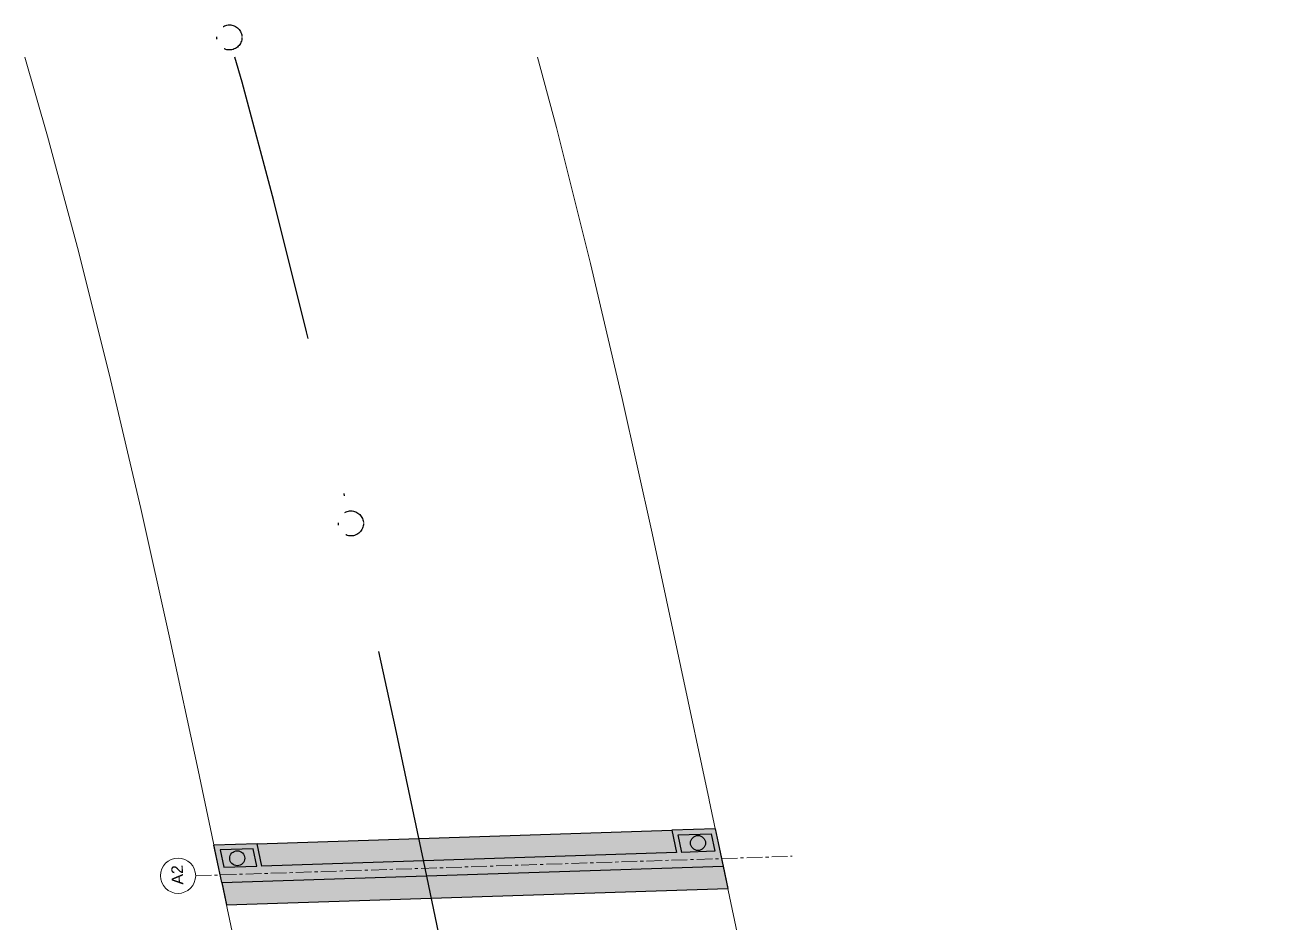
# Model space of a CAD drawing. Header units: metres. Extents: x 224457 to 224512, y 3642199 to 3642337.
# Drawn here: x 224456.53 to 224506.24, y 3642301.38 to 3642337.2 of the extents above; entities that cross this region are included whole.
import ezdxf
from ezdxf.enums import TextEntityAlignment as Align

# ---------------------------------------------------------------- set-up
doc = ezdxf.new("R2010")
doc.units = ezdxf.units.M
doc.header["$MEASUREMENT"] = 0
for name, pattern in [('CENTER', [2, 1.25, -0.25, 0.25, -0.25]), ('DASHDOT', [25.4, 12.7, -6.35, 0, -6.35]), ('Eixos TRI-312-Part4$0$DASHDOTX2', [2, 1, -0.5, 0, -0.5]), ('right of way LBCD$0$DIVIDE', [1.25, 0.5, -0.25, 0, -0.25, 0, -0.25])]:
    doc.linetypes.add(name, pattern=pattern)
for name, color, linetype in [('Corte_G', 3, 'Continuous'), ('Eixos TRI-312-Part4$0$AXIS_TRR', 1, 'Eixos TRI-312-Part4$0$DASHDOTX2'), ('right of way LBCD$0$R.O.W. LBCD', 5, 'right of way LBCD$0$DIVIDE'), ('Tramas_G', 254, 'Continuous'), ('Vista_G', 7, 'Continuous')]:
    doc.layers.add(name, color=color, linetype=linetype)
for name, color, linetype, lineweight in [('S-ANNO-PATT', 1, 'Continuous', 5), ('S-COLS-CNTR', 253, 'CENTER', 5), ('S-FNDN-CNTR', 1, 'CENTER', 5), ('S-TEXT-0050', 2, 'Continuous', 9), ('Traçado TRI-312-Part4$0$Shoulder', 10, 'Continuous', 5)]:
    doc.layers.add(name, color=color, linetype=linetype, lineweight=lineweight)
doc.styles.add('S-TEXT-METR-MILL-075', font='arial.ttf', dxfattribs={"height": 0.1875})

msp = doc.modelspace()

# ---------------------------------------------------------------- hatches: boundary and pattern name
at = {"layer": 'S-ANNO-PATT', "ltscale": 0.5, "transparency": 33554505}
h = msp.add_hatch(color=8, dxfattribs=at)
h.dxf.hatch_style = 1
h.paths.add_polyline_path([(224482.3702, 3642304.8562), (224481.8281, 3642304.8385), (224481.9748, 3642304.1429), (224482.393, 3642304.1566)])
h.paths.add_polyline_path([(224481.5832, 3642305.0306), (224466.5527, 3642304.5391), (224466.7419, 3642303.6448), (224481.7718, 3642304.1362)])
h.paths.add_polyline_path([(224482.5259, 3642304.1609), (224482.3791, 3642304.8565), (224482.3702, 3642304.8562), (224482.393, 3642304.1566)])
h.paths.add_polyline_path([(224482.3791, 3642304.8565), (224482.3685, 3642304.9068), (224482.3702, 3642304.8562)])
h.paths.add_polyline_path([(224482.3685, 3642304.9068), (224482.3372, 3642305.0552), (224481.5832, 3642305.0306), (224481.7718, 3642304.1362), (224481.9748, 3642304.1429), (224481.8281, 3642304.8385), (224482.3702, 3642304.8562)])
h.paths.add_polyline_path([(224465.7913, 3642304.5142), (224465.8334, 3642304.3155), (224466.3917, 3642304.3337), (224466.5389, 3642303.6382), (224466.7419, 3642303.6448), (224466.5527, 3642304.5391)])
h.paths.add_polyline_path([(224465.8334, 3642304.3155), (224465.9805, 3642303.6199), (224466.5389, 3642303.6382), (224466.3917, 3642304.3337)])
h = msp.add_hatch(color=8, dxfattribs=at)
h.dxf.hatch_style = 1
h.paths.add_polyline_path([(224482.6086, 3642304.864), (224482.5821, 3642304.8631), (224482.7289, 3642304.1675), (224482.7553, 3642304.1684)])
h.paths.add_polyline_path([(224483.9016, 3642304.9063), (224483.6479, 3642304.898), (224483.7946, 3642304.2024), (224484.0484, 3642304.2107)])
h.paths.add_polyline_path([(224482.6086, 3642304.864), (224482.7553, 3642304.1684), (224483.7946, 3642304.2024), (224483.6479, 3642304.898)])
h = msp.add_hatch(color=8, dxfattribs=at)
h.dxf.hatch_style = 1
h.paths.add_polyline_path([(224465.6304, 3642304.3088), (224465.6037, 3642304.308), (224465.7509, 3642303.6124), (224465.7775, 3642303.6133)])
h.paths.add_polyline_path([(224464.3107, 3642304.2657), (224464.4579, 3642303.5701), (224464.7117, 3642303.5784), (224464.5645, 3642304.274)])
h.paths.add_polyline_path([(224465.7509, 3642303.6124), (224465.6037, 3642304.308), (224464.5645, 3642304.274), (224464.7117, 3642303.5784)])
h = msp.add_hatch(color=8, dxfattribs=at)
h.dxf.hatch_style = 1
h.paths.add_polyline_path([(224484.1091, 3642302.7119), (224483.9204, 3642303.6062), (224464.8378, 3642302.9822), (224464.9865, 3642302.2796), (224465.0269, 3642302.0879)])
h.paths.add_polyline_path([(224464.8378, 3642302.9822), (224464.381, 3642302.9673), (224464.5462, 3642302.1866), (224464.5702, 3642302.073), (224465.0269, 3642302.0879), (224464.9865, 3642302.2796)])
h.paths.add_polyline_path([(224484.3772, 3642303.6211), (224483.9204, 3642303.6062), (224484.1091, 3642302.7119), (224484.5658, 3642302.7268)])
at = {"layer": 'Tramas_G', "linetype": 'ByBlock', "transparency": 33554505}
h = msp.add_hatch(color=8, dxfattribs=at)
h.paths.add_polyline_path([(224465.7913, 3642304.5142), (224465.7647, 3642304.5133), (224465.9539, 3642303.619), (224465.9805, 3642303.6199)])
h.paths.add_polyline_path([(224482.3636, 3642305.0561), (224482.3372, 3642305.0552), (224482.5259, 3642304.1609), (224482.5523, 3642304.1618)])
h.paths.add_polyline_path([(224465.7647, 3642304.5133), (224464.4417, 3642304.4701), (224464.4482, 3642304.2702), (224465.6037, 3642304.308), (224465.8068, 3642304.3146)])
h.paths.add_polyline_path([(224464.3107, 3642304.2657), (224464.3035, 3642304.2655), (224464.4506, 3642303.5699), (224464.4579, 3642303.5701)], flags=16)
h.paths.add_polyline_path([(224464.7747, 3642303.2803), (224464.3179, 3642303.2654), (224464.381, 3642302.9673), (224464.8378, 3642302.9822)])
h.paths.add_polyline_path([(224483.9204, 3642303.6062), (224483.8575, 3642303.9043), (224464.7747, 3642303.2803), (224464.8378, 3642302.9822)])
h.paths.add_polyline_path([(224484.3143, 3642303.9192), (224483.8575, 3642303.9043), (224483.9204, 3642303.6062), (224484.3772, 3642303.6211)])
h.paths.add_polyline_path([(224484.0627, 3642305.1116), (224483.606, 3642305.0967), (224483.6479, 3642304.898), (224483.9016, 3642304.9063), (224484.0484, 3642304.2107), (224483.7946, 3642304.2024), (224483.8575, 3642303.9043), (224484.3143, 3642303.9192)])
h.paths.add_polyline_path([(224464.4482, 3642304.2702), (224464.4417, 3642304.4701), (224464.0656, 3642304.4578), (224464.3179, 3642303.2654), (224464.7747, 3642303.2803), (224464.7117, 3642303.5784), (224464.4506, 3642303.5699), (224464.3035, 3642304.2655)])
h.paths.add_polyline_path([(224482.3636, 3642305.0561), (224482.4056, 3642304.8573), (224483.6479, 3642304.898), (224483.606, 3642305.0967)])
h.paths.add_polyline_path([(224483.7946, 3642304.2024), (224466.5389, 3642303.6382), (224464.7117, 3642303.5784), (224464.7747, 3642303.2803), (224483.8575, 3642303.9043)])
h.paths.add_polyline_path([(224482.7289, 3642304.1675), (224482.5821, 3642304.8631), (224482.4056, 3642304.8573), (224482.5523, 3642304.1618)])
h.paths.add_polyline_path([(224465.6304, 3642304.3088), (224465.7775, 3642303.6133), (224465.9539, 3642303.619), (224465.8068, 3642304.3146)])
h = msp.add_hatch(dxfattribs=at)
h.set_pattern_fill('AR-CONC', color=8, scale=0.002, angle=1.87273, style=0)
h.set_pattern_definition([(51.872727, (223693.9576, 3642276.50076), (0.36521648, -0.01995376), [0.0381, -0.4191]), (356.87273, (223693.9576, 3642276.50076), (-0.08293525, 0.37960576), [0.03048, -0.33528]), (102.323727, (223693.98804, 3642276.4991), (0.2822826, 0.3596503), [0.03238, -0.35618]), (48.05693, (223693.9543, 3642276.6023), (0.54461635, -0.06632232), [0.05715, -0.62865]), (98.50833, (223693.99967, 3642276.5968), (0.4583834, 0.51010328), [0.04857, -0.53427]), (353.05673, (223693.9543, 3642276.6023), (0.4583842, 0.51010243), [0.04572, -0.50292]), (22.872727, (223694.0059, 3642276.57857), (0.30975176, -0.19451242), [0.0381, -0.4191]), (327.87273, (223694.0059, 3642276.57857), (0.11149972, 0.37221849), [0.03048, -0.33528]), (73.324127, (223694.0317, 3642276.56237), (0.42125062, 0.17770687), [0.03238, -0.35618]), (39.372727, (223693.9576, 3642276.50076), (0.000647485, 0.16922162), [0, -0.331216, 0, -0.34036, 0, -0.33655]), (9.372727, (223693.9576, 3642276.50076), (0.127020256, 0.20462139), [0, -0.194056, 0, -0.323596, 0, -0.12827]), (329.372727, (223693.84438, 3642276.49705), (0.271410773, -0.00258932), [0, -0.127, 0, -0.39624, 0, -0.52578]), (319.372727, (223693.7936, 3642276.4954), (0.29443828, 0.06050738), [0, -0.1651, 0, -0.263144, 0, -0.37338])])
h.paths.add_polyline_path([(224465.7913, 3642304.5142), (224465.7647, 3642304.5133), (224465.9539, 3642303.619), (224465.9805, 3642303.6199)])
h.paths.add_polyline_path([(224482.3636, 3642305.0561), (224482.3372, 3642305.0552), (224482.5259, 3642304.1609), (224482.5523, 3642304.1618)])
h.paths.add_polyline_path([(224465.7647, 3642304.5133), (224464.4417, 3642304.4701), (224464.4482, 3642304.2702), (224465.6037, 3642304.308), (224465.8068, 3642304.3146)])
h.paths.add_polyline_path([(224483.9204, 3642303.6062), (224483.8575, 3642303.9043), (224464.7747, 3642303.2803), (224464.8378, 3642302.9822)])
h.paths.add_polyline_path([(224464.7747, 3642303.2803), (224464.3179, 3642303.2654), (224464.381, 3642302.9673), (224464.8378, 3642302.9822)])
h.paths.add_polyline_path([(224484.3143, 3642303.9192), (224483.8575, 3642303.9043), (224483.9204, 3642303.6062), (224484.3772, 3642303.6211)])
h.paths.add_polyline_path([(224484.0627, 3642305.1116), (224483.606, 3642305.0967), (224483.6479, 3642304.898), (224483.9016, 3642304.9063), (224484.0484, 3642304.2107), (224483.7946, 3642304.2024), (224483.8575, 3642303.9043), (224484.3143, 3642303.9192)])
h.paths.add_polyline_path([(224464.4482, 3642304.2702), (224464.4417, 3642304.4701), (224464.0656, 3642304.4578), (224464.3179, 3642303.2654), (224464.7747, 3642303.2803), (224464.7117, 3642303.5784), (224464.4506, 3642303.5699), (224464.3035, 3642304.2655)])
h.paths.add_polyline_path([(224482.3636, 3642305.0561), (224482.4056, 3642304.8573), (224483.6479, 3642304.898), (224483.606, 3642305.0967)])
h.paths.add_polyline_path([(224481.9748, 3642304.1429), (224466.5389, 3642303.6382), (224464.7117, 3642303.5784), (224464.7747, 3642303.2803), (224483.8575, 3642303.9043), (224483.7946, 3642304.2024)])
h.paths.add_polyline_path([(224482.7289, 3642304.1675), (224482.5821, 3642304.8631), (224482.4056, 3642304.8573), (224482.5523, 3642304.1618)])
h.paths.add_polyline_path([(224465.6304, 3642304.3088), (224465.7775, 3642303.6133), (224465.9539, 3642303.619), (224465.8068, 3642304.3146)])

# ---------------------------------------------------------------- linework, layer by layer
at = {"layer": 'Corte_G', "color": 3, "linetype": 'Continuous', "ltscale": 10}
for p, q in [((224483.9016, 3642304.9063), (224484.0484, 3642304.2107)), ((224484.0627, 3642305.1116), (224484.3772, 3642303.6211)), ((224464.381, 3642302.9673), (224464.0656, 3642304.4578)), ((224464.381, 3642302.9673), (224484.3772, 3642303.6211))]:
    msp.add_line(p, q, dxfattribs=at)
for points in [[(224484.0627, 3642305.1116), (224482.3372, 3642305.0552), (224482.5259, 3642304.1609), (224465.9805, 3642303.6199), (224465.7913, 3642304.5142), (224464.0656, 3642304.4578)], [(224484.0484, 3642304.2107), (224482.7289, 3642304.1675), (224482.5821, 3642304.8631), (224483.9016, 3642304.9063)], [(224464.4579, 3642303.5701), (224465.7775, 3642303.6133), (224465.6304, 3642304.3088), (224464.3107, 3642304.2657), (224464.4579, 3642303.5701)]]:
    msp.add_lwpolyline(points, dxfattribs=at)
at = {"layer": 'Eixos TRI-312-Part4$0$AXIS_TRR', "color": 20, "linetype": 'DASHDOT', "flags": 128}
msp.add_lwpolyline([(224494.3381, 3642199.9659), (224472.4223, 3642303.8507), (224471.3045, 3642309.1337), (224470.1676, 3642314.4127), (224468.9928, 3642319.6833), (224467.7612, 3642324.9409), (224466.4539, 3642330.1802), (224465.1871, 3642334.9124), (224464.9013, 3642335.906)], dxfattribs=at)
at = {"layer": 'Eixos TRI-312-Part4$0$AXIS_TRR'}
for centre in [(224464.6842, 3642336.6987), (224469.5308, 3642317.2978)]:
    msp.add_circle(centre, 0.5, dxfattribs=at)
at = {"layer": 'right of way LBCD$0$R.O.W. LBCD', "color": 1, "linetype": 'ByBlock'}
for centre in [(224483.3799, 3642304.5417), (224464.9948, 3642303.9311)]:
    msp.add_circle(centre, 0.3, dxfattribs=at)
at = {"layer": 'S-COLS-CNTR', "color": 1, "ltscale": 0.5}
msp.add_line((224463.3379, 3642303.2333), (224487.1361, 3642304.0115), dxfattribs=at)
at = {"layer": 'S-FNDN-CNTR', "linetype": 'Continuous'}
msp.add_circle((224462.6351, 3642303.2333), 0.7028, dxfattribs=at)
at = {"layer": 'Traçado TRI-312-Part4$0$Shoulder', "color": 6}
msp.add_lwpolyline([(224486.1109, 3642199.9659), (224464.5462, 3642302.1866), (224463.4318, 3642307.4531), (224462.3042, 3642312.6896), (224461.1451, 3642317.8895), (224459.9366, 3642323.0484), (224458.66, 3642328.1648), (224457.4301, 3642332.7589), (224456.5251, 3642335.906)], dxfattribs=at)
msp.add_lwpolyline([(224506.2445, 3642199.9659), (224483.8214, 3642306.2554, 0.00015), (224483.82, 3642306.2623), (224482.6978, 3642311.5658), (224481.5477, 3642316.9063), (224480.3501, 3642322.2793), (224479.0849, 3642327.6798), (224477.7333, 3642333.0969), (224476.9813, 3642335.906)], format="xyb", dxfattribs=at)
at = {"layer": 'Vista_G', "linetype": 'Continuous', "ltscale": 10}
for p, q in [((224465.7913, 3642304.5142), (224482.3372, 3642305.0552)), ((224484.3772, 3642303.6211), (224484.5658, 3642302.7268)), ((224464.381, 3642302.9673), (224464.5702, 3642302.073)), ((224464.5702, 3642302.073), (224484.5658, 3642302.7268))]:
    msp.add_line(p, q, dxfattribs=at)

# ---------------------------------------------------------------- texts
at = {"layer": 'S-TEXT-0050', "style": 'S-TEXT-METR-MILL-075'}
msp.add_text('A2', height=0.45894, rotation=91.87273, dxfattribs=at).set_placement((224462.5999, 3642303.2663), align=Align.MIDDLE)

doc.saveas('drawing.dxf')
